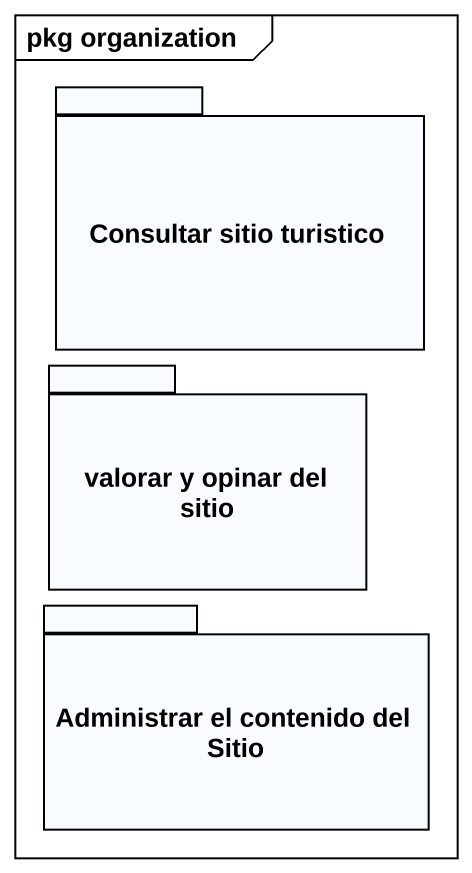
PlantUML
@startuml
mainframe pkg organization
package "Consultar sitio turistico" as Consultar_sitio_turistico {
}
package "valorar y opinar del sitio" as valorar_y_opinar_del_sitio {
}
package "Administrar el contenido del Sitio" as Administrar_el_contenido {
}
@enduml
